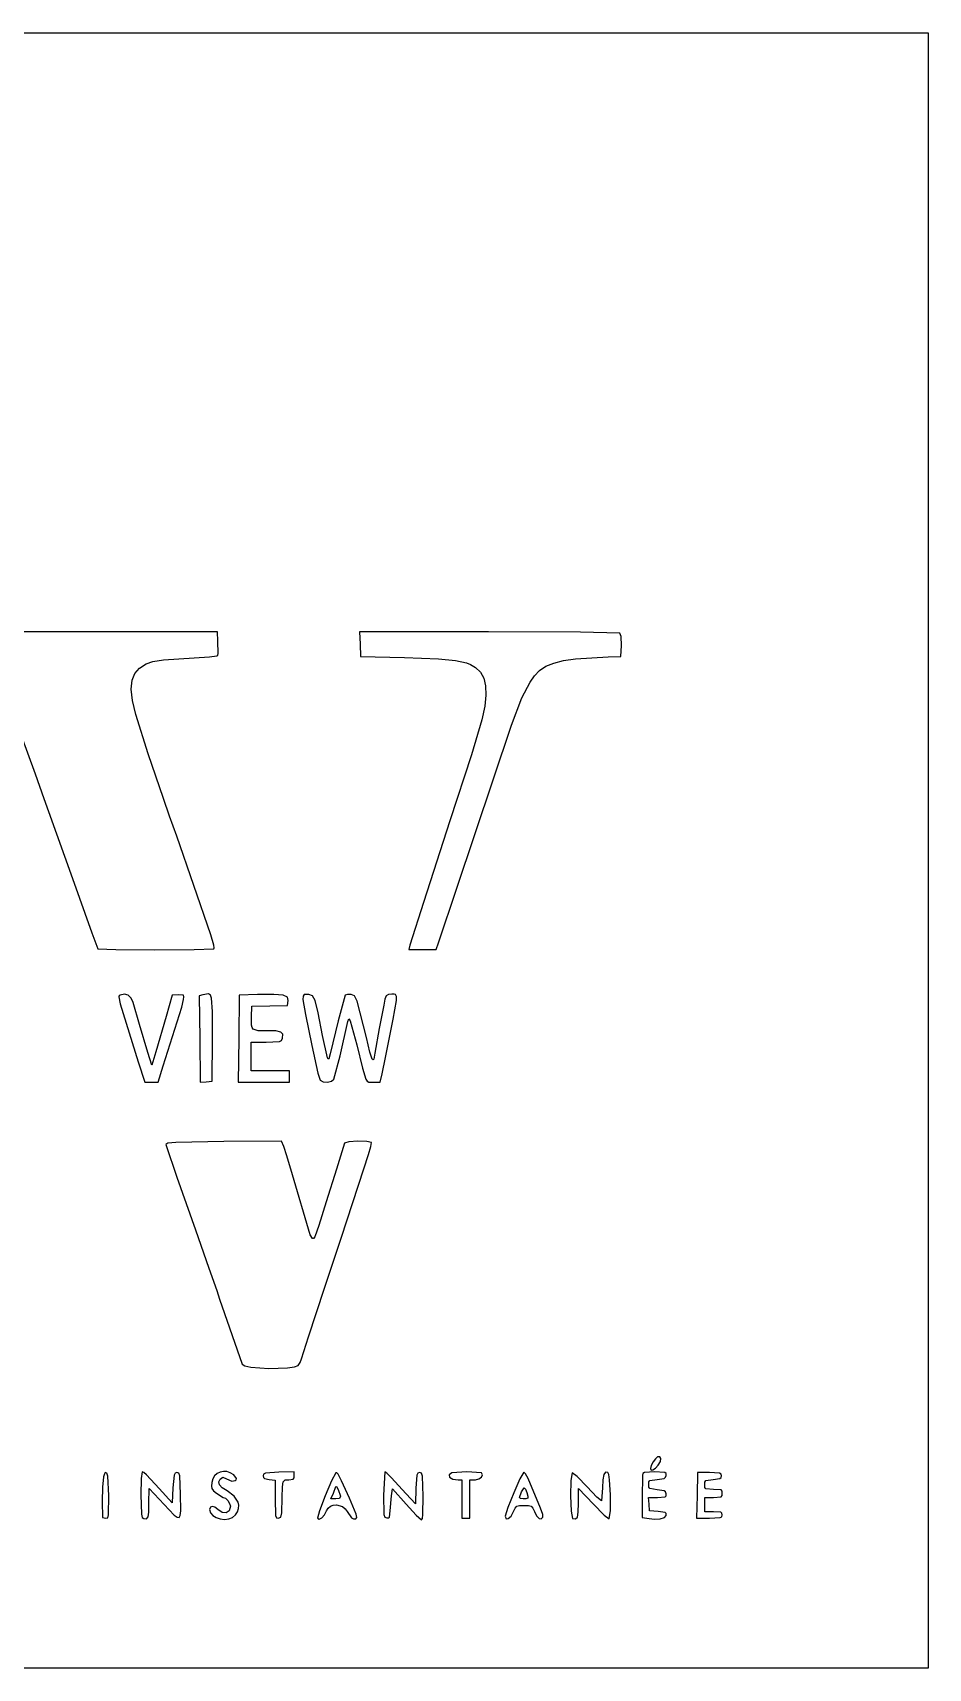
# Model space of a CAD drawing. Extents: x 0 to 324, y 0 to 289.
# Drawn here: x 165.7 to 324, y 0 to 289 of the extents above; entities that cross this region are included whole.
import ezdxf

# ---------------------------------------------------------------- set-up
doc = ezdxf.new("R2010")
doc.units = 0
doc.header["$MEASUREMENT"] = 0
doc.layers.add('IMAGE', color=7, linetype='CONTINUOUS')

msp = doc.modelspace()

# ---------------------------------------------------------------- linework, layer by layer
at = {"layer": 'IMAGE'}
for p, q in [((161.996, 288.996), (323.992, 288.996)), ((323.992, 288.996), (323.992, 144.498)), ((172.579, 183.162), (146.756, 183.162)), ((198.402845, 183.162102), (172.579, 183.162)), ((198.44988, 181.468772), (198.402845, 183.162102)), ((246.298141, 183.157752), (223.496841, 183.16207)), ((223.496841, 183.16207), (223.57927, 180.974851)), ((262.509271, 183.086371), (246.298141, 183.157752)), ((269.466141, 182.920821), (262.509271, 183.086371)), ((269.726049, 182.281652), (269.466141, 182.920821)), ((269.748363, 180.737921), (269.726049, 182.281652)), ((198.520436, 179.281552), (198.44988, 181.468772)), ((198.468718, 179.030507), (198.520436, 179.281552)), ((223.57927, 180.974851), (223.661696, 178.787631)), ((269.66388, 178.787632), (269.748363, 180.737921)), ((183.769357, 175.795971), (184.603412, 176.729775)), ((184.603412, 176.729775), (185.782736, 177.47449)), ((185.782736, 177.47449), (186.951076, 177.890189)), ((186.951076, 177.890189), (188.855435, 178.196298)), ((188.855435, 178.196298), (196.991736, 178.71415)), ((196.991736, 178.71415), (198.240661, 178.868577)), ((198.240661, 178.868577), (198.468718, 179.030507)), ((223.661696, 178.787631), (231.424186, 178.605468)), ((231.424186, 178.605468), (237.445503, 178.377204)), ((237.445503, 178.377204), (240.455286, 178.069207)), ((240.455286, 178.069207), (242.380606, 177.633308)), ((242.380606, 177.633308), (243.116523, 177.367985)), ((243.116523, 177.367985), (243.963666, 176.844943)), ((243.963666, 176.844943), (244.829293, 175.991651)), ((254.402961, 175.370251), (255.309165, 176.298727)), ((255.309165, 176.298727), (256.420132, 177.040523)), ((256.420132, 177.040523), (257.803281, 177.617592)), ((257.803281, 177.617592), (259.526033, 178.051889)), ((259.526033, 178.051889), (261.655807, 178.365366)), ((261.655807, 178.365366), (267.4061, 178.71768)), ((267.4061, 178.71768), (269.66388, 178.787632)), ((183.143925, 173.02894), (183.282288, 174.590039)), ((183.282288, 174.590039), (183.769357, 175.795971)), ((244.829293, 175.991651), (245.427363, 174.92439)), ((245.427363, 174.92439), (245.755826, 173.596794)), ((245.755826, 173.596794), (245.812633, 171.962496)), ((252.188975, 171.477881), (253.6341, 174.23314)), ((253.6341, 174.23314), (254.402961, 175.370251)), ((183.355988, 171.029635), (183.143925, 173.02894)), ((183.920194, 168.509084), (183.355988, 171.029635)), ((245.812633, 171.962496), (245.595735, 169.975129)), ((250.3093, 166.633965), (252.188975, 171.477881)), ((186.111914, 161.57209), (183.920194, 168.509084)), ((245.595735, 169.975129), (245.103081, 167.588325)), ((163.70491, 164.818454), (166.13063, 158.045124)), ((240.6827, 137.86544), (250.3093, 166.633965)), ((245.103081, 167.588325), (243.282309, 161.430944)), ((188.818684, 153.66987), (186.111914, 161.57209)), ((243.282309, 161.430944), (239.464399, 149.718744)), ((166.13063, 158.045124), (167.67317, 153.670684)), ((167.67317, 153.670684), (168.504621, 151.412904)), ((189.924104, 150.56543), (188.818684, 153.66987)), ((168.504621, 151.412904), (169.909791, 147.461794)), ((191.172144, 147.03766), (189.924104, 150.56543)), ((169.909791, 147.461794), (172.755241, 139.559574)), ((239.464399, 149.718744), (234.794019, 135.325444)), ((197.213744, 129.58746), (191.172144, 147.03766)), ((323.992, 144.498), (323.992, 0.00039)), ((172.755241, 139.559574), (176.158181, 129.964024)), ((237.4534, 128.19934), (240.6827, 137.86544)), ((234.794019, 135.325444), (232.395449, 127.776004)), ((176.158181, 129.964024), (177.252691, 127.141804)), ((197.757985, 127.799205), (197.213744, 129.58746)), ((197.731, 127.124), (197.816179, 127.321122)), ((197.816179, 127.321122), (197.757985, 127.799205)), ((232.395449, 127.776004), (232.208277, 126.999893)), ((237.02, 127), (237.4534, 128.19934)), ((177.252691, 127.141804), (180.433432, 126.988762)), ((180.433432, 126.988762), (187.286986, 126.932935)), ((187.286986, 126.932935), (194.242917, 126.977288)), ((194.242917, 126.977288), (197.730791, 127.124786)), ((197.730791, 127.124786), (197.731, 127.124)), ((232.208277, 126.999893), (234.614, 127)), ((234.614, 127), (237.02, 127)), ((181.026806, 118.825619), (180.93134, 118.63715)), ((180.93134, 118.63715), (181.151552, 117.383889)), ((181.205549, 118.921861), (181.026806, 118.825619)), ((181.941737, 119.107181), (181.205549, 118.921861)), ((182.588241, 118.935631), (181.941737, 119.107181)), ((183.105522, 118.430211), (182.588241, 118.935631)), ((190.39619, 118.957321), (189.28544, 115.147321)), ((191.45244, 119.00001), (190.39619, 118.957321)), ((192.350781, 118.916637), (191.45244, 119.00001)), ((192.439911, 118.656413), (192.350781, 118.916637)), ((192.397449, 118.153344), (192.439911, 118.656413)), ((195.77185, 118.995284), (195.157221, 118.841219)), ((195.157221, 118.841219), (195.236692, 111.192189)), ((196.820536, 119.144195), (195.77185, 118.995284)), ((197.13794, 118.932334), (196.820536, 119.144195)), ((197.345203, 118.404141), (197.13794, 118.932334)), ((202.212612, 118.956549), (202.137521, 111.265999)), ((205.458162, 119.042723), (202.212612, 118.956549)), ((208.339411, 119.074748), (205.458162, 119.042723)), ((210.015554, 118.943559), (208.339411, 119.074748)), ((210.768576, 118.593267), (210.015554, 118.943559)), ((210.880462, 117.967983), (210.768576, 118.593267)), ((213.513162, 118.786249), (213.47822, 118.191148)), ((213.705779, 119.047025), (213.513162, 118.786249)), ((214.536394, 119.045679), (213.705779, 119.047025)), ((215.181875, 118.839912), (214.536394, 119.045679)), ((215.661219, 117.974275), (215.181875, 118.839912)), ((220.962554, 118.908639), (219.679789, 114.409903)), ((221.363201, 119.046504), (220.962554, 118.908639)), ((222.001624, 119.04975), (221.363201, 119.046504)), ((222.577794, 118.822077), (222.001624, 119.04975)), ((223.073948, 117.890594), (222.577794, 118.822077)), ((228.21545, 118.797002), (227.978925, 118.223351)), ((228.578776, 119.044837), (228.21545, 118.797002)), ((229.16485, 119.09825), (228.578776, 119.044837)), ((229.576603, 119.106082), (229.16485, 119.09825)), ((229.862175, 119.025569), (229.576603, 119.106082)), ((230.006095, 118.700696), (229.862175, 119.025569)), ((229.992894, 117.97545), (230.006095, 118.700696)), ((181.151552, 117.383889), (184.365749, 107.174561)), ((183.454039, 117.613921), (183.105522, 118.430211)), ((184.580799, 113.736211), (183.454039, 117.613921)), ((188.80615, 106.468954), (192.10698, 116.840654)), ((192.10698, 116.840654), (192.397449, 118.153344)), ((197.512762, 116.022401), (197.345203, 118.404141)), ((197.49012, 111.246254), (197.512762, 116.022401)), ((204.3859, 115.030709), (204.470383, 116.980999)), ((204.470383, 116.980999), (207.614663, 117.060509)), ((207.614663, 117.060509), (210.758943, 117.140023)), ((210.758943, 117.140023), (210.880462, 117.967983)), ((213.47822, 118.191148), (213.909005, 115.517894)), ((216.175986, 115.840668), (215.661219, 117.974275)), ((216.927734, 111.830989), (216.175986, 115.840668)), ((224.692714, 111.47825), (223.073948, 117.890594)), ((227.77326, 117.19249), (226.96648, 113.03048)), ((227.978925, 118.223351), (227.77326, 117.19249)), ((229.433251, 114.699781), (229.992894, 117.97545)), ((186.074109, 108.797331), (184.580799, 113.736211)), ((189.28544, 115.147321), (187.46342, 108.938441)), ((204.382079, 113.645806), (204.3859, 115.030709)), ((204.481917, 113.215284), (204.382079, 113.645806)), ((204.690996, 112.924749), (204.481917, 113.215284)), ((205.56111, 112.659742), (204.690996, 112.924749)), ((213.909005, 115.517894), (215.053422, 110.067109)), ((219.679789, 114.409903), (218.313644, 108.585439)), ((220.047742, 108.237195), (221.43442, 114.263366)), ((221.43442, 114.263366), (221.600129, 114.734651)), ((221.600129, 114.734651), (221.843502, 114.394234)), ((221.843502, 114.394234), (222.98416, 110.165206)), ((226.96648, 113.03048), (226.194174, 108.70025)), ((228.05949, 107.95045), (229.433251, 114.699781)), ((195.236692, 111.192189), (195.316163, 103.543159)), ((197.415003, 103.717281), (197.49012, 111.246254)), ((202.137521, 111.265999), (202.062431, 103.575449)), ((204.329, 108.091), (204.329, 110.631)), ((204.329, 110.631), (207.005, 110.631)), ((207.24088, 112.642989), (205.56111, 112.659742)), ((207.005, 110.631), (209.356226, 110.725513)), ((208.711881, 112.614229), (207.24088, 112.642989)), ((209.564101, 112.427191), (208.711881, 112.614229)), ((209.356226, 110.725513), (209.711712, 110.941577)), ((209.910241, 112.02661), (209.564101, 112.427191)), ((209.711712, 110.941577), (209.863, 111.357219)), ((209.863, 111.357219), (209.910241, 112.02661)), ((215.053422, 110.067109), (216.092042, 105.128229)), ((217.807082, 107.860815), (216.927734, 111.830989)), ((222.98416, 110.165206), (224.016201, 106.031405)), ((225.323706, 108.884539), (224.692714, 111.47825)), ((184.365749, 107.174561), (185.523469, 103.576231)), ((186.752147, 106.539551), (186.074109, 108.797331)), ((187.46342, 108.938441), (186.752147, 106.539551)), ((204.329, 105.551), (204.329, 108.091)), ((217.951494, 107.642061), (217.807082, 107.860815)), ((218.079477, 107.70064), (217.951494, 107.642061)), ((218.313644, 108.585439), (218.079477, 107.70064)), ((218.95449, 104.070066), (220.047742, 108.237195)), ((225.729927, 107.657533), (225.323706, 108.884539)), ((225.874226, 107.509404), (225.729927, 107.657533)), ((225.992906, 107.646385), (225.874226, 107.509404)), ((226.194174, 108.70025), (225.992906, 107.646385)), ((227.451835, 105.05767), (228.05949, 107.95045)), ((187.901, 103.576), (188.80615, 106.468954)), ((207.716, 105.551), (204.329, 105.551)), ((211.103, 105.551), (207.716, 105.551)), ((211.10272, 104.563954), (211.103, 105.551)), ((211.103, 103.576), (211.10272, 104.563954)), ((216.092042, 105.128229), (216.53913, 103.928789)), ((218.511369, 103.725481), (218.95441, 104.0699)), ((218.95441, 104.0699), (218.95449, 104.070066)), ((224.016201, 106.031405), (224.600292, 104.111348)), ((224.600292, 104.111348), (224.839785, 103.720827)), ((227.133, 103.576), (227.451835, 105.05767)), ((185.523469, 103.576231), (186.712, 103.576)), ((186.712, 103.576), (187.901, 103.576)), ((195.316163, 103.543159), (196.365583, 103.630222)), ((196.365583, 103.630222), (197.415003, 103.717281)), ((202.062431, 103.575449), (206.583, 103.576)), ((206.583, 103.576), (211.103, 103.576)), ((216.53913, 103.928789), (217.054097, 103.640342)), ((217.054097, 103.640342), (217.79472, 103.577434)), ((217.79472, 103.577434), (218.511369, 103.725481)), ((224.839785, 103.720827), (225.105803, 103.570965)), ((225.105803, 103.570965), (225.9021, 103.576186)), ((225.9021, 103.576186), (227.133, 103.576)), ((189.598266, 92.793141), (189.272671, 92.56919)), ((189.272671, 92.56919), (191.213951, 86.78364)), ((191.018949, 92.931777), (189.598266, 92.793141)), ((199.473271, 93.066612), (191.018949, 92.931777)), ((209.716771, 93.140701), (199.473271, 93.066612)), ((210.114523, 92.188746), (209.716771, 93.140701)), ((220.849927, 92.780859), (219.424877, 88.194749)), ((221.612496, 93.024228), (220.849927, 92.780859)), ((223.18403, 93.139501), (221.612496, 93.024228)), ((224.777007, 93.106264), (223.18403, 93.139501)), ((225.603907, 92.9041), (224.777007, 93.106264)), ((225.503385, 92.18904), (225.603907, 92.9041)), ((210.654919, 90.562436), (210.114523, 92.188746)), ((211.622599, 87.206976), (210.654919, 90.562436)), ((224.239617, 88.27004), (225.062495, 90.79217)), ((225.062495, 90.79217), (225.503385, 92.18904)), ((191.213951, 86.78364), (194.472161, 77.47031)), ((214.770919, 76.598776), (211.622599, 87.206976)), ((219.424877, 88.194749), (217.596857, 82.409199)), ((220.273797, 76.20034), (224.239617, 88.27004)), ((217.596857, 82.409199), (216.300517, 78.252649)), ((216.300517, 78.252649), (215.600692, 76.231124)), ((194.472161, 77.47031), (196.869991, 70.69698)), ((215.145117, 75.958869), (214.770919, 76.598776)), ((215.364062, 75.919396), (215.145117, 75.958869)), ((215.600692, 76.231124), (215.364062, 75.919396)), ((217.301177, 67.16924), (220.273797, 76.20034)), ((196.869991, 70.69698), (198.248381, 66.74587)), ((198.248381, 66.74587), (198.753324, 65.19365)), ((214.460317, 58.56147), (217.301177, 67.16924)), ((198.753324, 65.19365), (202.761124, 53.71785)), ((213.249237, 54.70065), (214.460317, 58.56147)), ((202.761124, 53.71785), (203.221413, 53.438386)), ((203.221413, 53.438386), (204.291367, 53.221687)), ((204.291367, 53.221687), (207.482335, 52.994507)), ((207.482335, 52.994507), (210.778157, 53.072173)), ((210.778157, 53.072173), (211.97918, 53.23653)), ((211.97918, 53.23653), (212.622964, 53.490546)), ((212.622964, 53.490546), (212.623, 53.49053)), ((212.623, 53.49053), (212.994126, 54.033169)), ((212.994126, 54.033169), (213.249237, 54.70065)), ((185.067728, 34.709354), (184.918238, 33.516352)), ((185.367184, 34.612182), (185.067728, 34.709354)), ((199.414672, 34.786493), (198.828031, 34.662995)), ((200.031377, 34.756445), (199.414672, 34.786493)), ((200.64904, 34.562654), (200.031377, 34.756445)), ((211.949, 34.7341), (209.19734, 34.653325)), ((211.949471, 34.01831), (211.949, 34.7341)), ((227.931695, 34.703453), (227.736062, 30.612193)), ((228.334109, 34.477647), (227.931695, 34.703453)), ((242.468931, 34.689023), (239.8063, 34.555709)), ((245.01375, 34.53697), (242.468931, 34.689023)), ((275.60994, 34.684005), (273.830551, 34.5677)), ((275.019923, 35.824135), (274.884205, 35.29214)), ((274.884205, 35.29214), (275.01186, 35.013608)), ((275.01186, 35.013608), (275.339685, 35.038483)), ((275.351972, 36.467433), (275.019923, 35.824135)), ((275.339685, 35.038483), (275.78497, 35.332635)), ((275.767698, 37.039006), (275.351972, 36.467433)), ((277.439467, 34.623983), (275.60994, 34.684005)), ((276.154445, 37.35583), (275.767698, 37.039006)), ((275.78497, 35.332635), (276.265005, 35.861932)), ((276.578281, 37.372), (276.154445, 37.35583)), ((276.265, 35.86193), (276.64082, 36.526935)), ((276.265005, 35.861932), (276.265, 35.86193)), ((276.742827, 37.062997), (276.578281, 37.372)), ((276.64082, 36.526935), (276.742827, 37.062997)), ((178.061331, 31.990558), (177.989901, 29.445312)), ((178.260354, 33.851239), (178.061331, 31.990558)), ((178.398987, 34.382736), (178.260354, 33.851239)), ((178.55905, 34.572536), (178.398987, 34.382736)), ((178.837891, 34.459688), (178.55905, 34.572536)), ((179.002058, 33.936471), (178.837891, 34.459688)), ((179.148883, 30.550876), (179.002058, 33.936471)), ((184.918238, 33.516352), (184.856061, 30.642144)), ((185.847858, 34.210846), (185.367184, 34.612182)), ((188.101618, 31.770334), (185.847858, 34.210846)), ((190.500509, 31.911444), (190.359398, 29.250324)), ((190.708567, 34.151729), (190.500509, 31.911444)), ((190.896832, 34.497911), (190.708567, 34.151729)), ((191.206064, 34.572564), (190.896832, 34.497911)), ((191.52079, 34.483087), (191.206064, 34.572564)), ((191.699557, 34.017645), (191.52079, 34.483087)), ((191.849635, 30.776804), (191.699557, 34.017645)), ((197.364233, 32.8375), (197.306344, 32.190868)), ((197.306344, 32.190868), (197.384874, 31.749644)), ((197.539554, 33.473203), (197.364233, 32.8375)), ((197.861365, 33.996152), (197.539554, 33.473203)), ((198.300559, 34.396149), (197.861365, 33.996152)), ((198.828031, 34.662995), (198.300559, 34.396149)), ((198.589299, 32.945372), (198.858373, 33.435704)), ((198.709404, 32.420363), (198.589299, 32.945372)), ((199.208404, 31.878402), (198.709404, 32.420363)), ((198.858373, 33.435704), (199.346577, 33.74727)), ((200.076013, 31.337214), (199.208404, 31.878402)), ((199.346577, 33.74727), (199.976773, 33.45529)), ((199.976773, 33.45529), (200.887061, 33.078395)), ((201.238553, 34.19492), (200.64904, 34.562654)), ((200.887061, 33.078395), (201.531446, 33.152626)), ((201.713939, 33.563096), (201.238553, 34.19492)), ((201.531446, 33.152626), (201.692678, 33.323011)), ((201.692678, 33.323011), (201.713939, 33.563096)), ((206.518919, 34.317963), (206.44568, 34.008106)), ((206.44568, 34.008106), (206.492781, 33.726791)), ((206.492781, 33.726791), (206.659476, 33.539992)), ((206.870289, 34.497915), (206.518919, 34.317963)), ((206.659476, 33.539992), (207.50401, 33.356069)), ((209.19734, 34.653325), (206.870289, 34.497915)), ((207.50401, 33.356069), (208.56234, 33.268479)), ((208.56234, 33.268479), (208.563, 29.8989)), ((209.820004, 30.198096), (209.880123, 32.046774)), ((209.880123, 32.046774), (210.010274, 32.962413)), ((210.010274, 32.962413), (210.330714, 33.272004)), ((210.330714, 33.272004), (210.961694, 33.302536)), ((210.961694, 33.302536), (211.781548, 33.424218)), ((211.781548, 33.424218), (211.917368, 33.64074)), ((211.917368, 33.64074), (211.949471, 34.01831)), ((218.55461, 33.125526), (217.415842, 30.460027)), ((219.299027, 34.55191), (218.55461, 33.125526)), ((218.860003, 30.938136), (219.297123, 32.137576)), ((219.297123, 32.137576), (219.43433, 32.097795)), ((219.457442, 34.541172), (219.299027, 34.55191)), ((219.43433, 32.097795), (219.715282, 31.59292)), ((219.687346, 34.286612), (219.457442, 34.541172)), ((220.294743, 33.1408), (219.687346, 34.286612)), ((221.689113, 30.05701), (220.294743, 33.1408)), ((229.091815, 33.724933), (228.334109, 34.477647)), ((231.740035, 30.823803), (229.091815, 33.724933)), ((233.458423, 31.811583), (233.377535, 29.050603)), ((233.613881, 34.146765), (233.458423, 31.811583)), ((233.793836, 34.499163), (233.613881, 34.146765)), ((234.103755, 34.572553), (233.793836, 34.499163)), ((234.419489, 34.478642), (234.103755, 34.572553)), ((234.594579, 33.975227), (234.419489, 34.478642)), ((234.719603, 30.409783), (234.594579, 33.975227)), ((239.8063, 34.555709), (239.319677, 34.185285)), ((239.319677, 34.185285), (239.408852, 33.773939)), ((239.408852, 33.773939), (239.970313, 33.440205)), ((239.970313, 33.440205), (240.90055, 33.302619)), ((240.90055, 33.302619), (241.583, 33.3026)), ((241.583, 33.3026), (241.583, 29.9159)), ((242.993883, 29.915876), (242.994, 33.3026)), ((242.994, 33.3026), (243.949, 33.3026)), ((243.949, 33.3026), (244.572853, 33.447679)), ((244.572853, 33.447679), (245.036392, 33.792342)), ((245.222422, 34.200726), (245.01375, 34.53697)), ((245.036392, 33.792342), (245.222422, 34.200726)), ((251.836416, 33.480305), (250.723087, 30.997661)), ((252.497347, 34.635993), (251.836416, 33.480305)), ((252.083078, 31.191412), (252.572677, 31.891443)), ((252.82099, 34.339812), (252.497347, 34.635993)), ((252.572677, 31.891443), (252.806484, 31.633656)), ((253.262143, 33.515383), (252.82099, 34.339812)), ((255.479136, 28.279296), (253.262143, 33.515383)), ((260.81079, 33.203119), (260.763707, 30.463878)), ((261.032019, 34.557783), (260.81079, 33.203119)), ((261.919661, 33.889727), (261.032019, 34.557783)), ((263.691029, 32.059373), (261.919661, 33.889727)), ((265.434449, 30.230057), (263.691029, 32.059373)), ((266.422452, 31.867923), (266.254919, 29.564523)), ((266.474501, 33.314101), (266.422452, 31.867923)), ((266.637321, 34.215768), (266.474501, 33.314101)), ((266.931451, 34.632165), (266.637321, 34.215768)), ((267.377429, 34.622533), (266.931451, 34.632165)), ((267.545739, 34.235603), (267.377429, 34.622533)), ((267.684445, 33.327029), (267.545739, 34.235603)), ((267.853226, 30.622641), (267.684445, 33.327029)), ((273.46375, 34.118328), (273.443289, 30.127548)), ((273.536656, 34.402064), (273.46375, 34.118328)), ((273.830551, 34.5677), (273.536656, 34.402064)), ((274.60237, 32.455876), (274.633261, 32.917273)), ((274.633263, 31.994479), (274.60237, 32.455876)), ((274.633261, 32.917273), (274.808219, 33.171366)), ((274.808223, 31.740386), (274.633263, 31.994479)), ((274.808219, 33.171366), (276.08404, 33.358349)), ((276.08404, 33.358349), (277.324901, 33.539006)), ((277.324901, 33.539006), (277.558843, 33.743605)), ((277.663316, 34.437849), (277.439467, 34.623983)), ((277.558843, 33.743605), (277.65605, 34.079886)), ((277.65605, 34.079886), (277.663316, 34.437849)), ((283.21, 34.5726), (283.131683, 30.55094)), ((285.32745, 34.572541), (283.21, 34.5726)), ((284.48078, 32.441127), (284.510773, 32.912283)), ((284.508098, 31.965104), (284.48078, 32.441127)), ((284.682979, 31.717581), (284.508098, 31.965104)), ((284.510773, 32.912283), (284.684234, 33.170526)), ((284.684234, 33.170526), (285.96245, 33.358349)), ((287.108977, 34.483171), (285.32745, 34.572541)), ((285.96245, 33.358349), (287.177694, 33.52981)), ((287.384587, 34.313249), (287.108977, 34.483171)), ((287.177694, 33.52981), (287.390512, 33.7135)), ((287.44412, 34.008097), (287.384587, 34.313249)), ((287.390512, 33.7135), (287.44412, 34.008097)), ((177.989901, 29.445312), (178.073981, 26.670316)), ((179.137124, 27.086005), (179.148882, 30.550865)), ((179.148882, 30.550865), (179.148883, 30.550876)), ((184.856061, 30.642144), (184.937119, 27.220438)), ((186.245883, 27.58135), (186.276044, 29.156444)), ((186.276044, 29.156444), (186.276053, 29.156444)), ((186.276053, 29.156444), (186.284915, 31.750344)), ((186.284915, 31.750344), (188.933535, 28.928124)), ((190.359398, 29.250324), (188.101618, 31.770334)), ((188.933535, 28.928124), (190.719426, 27.08069)), ((191.87829, 27.815358), (191.849635, 30.776804)), ((197.384874, 31.749644), (197.65845, 31.378573)), ((197.65845, 31.378573), (198.185702, 30.9424)), ((198.185702, 30.9424), (199.394892, 30.198102)), ((199.394892, 30.198102), (199.795118, 30.039654)), ((199.795118, 30.039654), (200.207663, 29.64728)), ((201.342526, 30.436319), (200.076013, 31.337214)), ((200.207663, 29.64728), (200.530218, 29.145437)), ((200.530218, 29.145437), (200.660472, 28.658582)), ((202.034413, 29.36874), (201.342526, 30.436319)), ((202.15489, 28.800839), (202.034413, 29.36874)), ((208.563, 29.8989), (208.645374, 27.02103)), ((209.731183, 27.446436), (209.820004, 30.198096)), ((217.415842, 30.460027), (216.403525, 27.836055)), ((218.433, 29.9159), (218.860003, 30.938136)), ((219.283337, 29.915888), (218.433, 29.9159)), ((219.940931, 30.026588), (219.283337, 29.915888)), ((219.715282, 31.59292), (220.123788, 30.409776)), ((220.123788, 30.409776), (219.940931, 30.026588)), ((222.909581, 27.217271), (221.689113, 30.05701)), ((227.736062, 30.612193), (227.778058, 27.199088)), ((228.903566, 27.850153), (229.115233, 30.464953)), ((229.115233, 30.464953), (229.305984, 31.719573)), ((229.305984, 31.719573), (231.704874, 28.987123)), ((231.704874, 28.987123), (233.497092, 27.056202)), ((233.377535, 29.050603), (231.740035, 30.823803)), ((234.684133, 27.187211), (234.719606, 30.409783)), ((234.719606, 30.409783), (234.719603, 30.409783)), ((241.583, 29.9159), (241.583, 26.5293)), ((242.994, 29.9159), (242.993883, 29.915876)), ((242.994, 26.5293), (242.994, 29.9159)), ((250.723087, 30.997661), (249.674343, 28.40229)), ((251.935599, 30.009455), (251.74258, 30.184836)), ((251.74258, 30.184836), (251.742583, 30.184833)), ((251.742583, 30.184833), (252.083078, 31.191412)), ((252.380173, 29.922246), (251.935599, 30.009455)), ((252.874575, 29.938461), (252.380173, 29.922246)), ((252.806484, 31.633656), (253.059946, 31.052504)), ((253.21708, 30.073353), (252.874575, 29.938461)), ((253.059946, 31.052504), (253.230874, 30.436299)), ((253.230874, 30.436299), (253.21708, 30.073353)), ((260.763707, 30.463878), (260.874393, 27.745445)), ((262.147325, 27.614673), (262.193677, 29.169973)), ((262.193677, 29.169973), (262.193683, 29.169973)), ((262.193683, 29.169973), (262.202545, 31.750333)), ((262.202545, 31.750333), (264.804225, 28.972273)), ((264.804225, 28.972273), (266.703837, 27.073289)), ((266.254919, 29.564523), (265.434449, 30.230057)), ((267.844146, 27.864754), (267.853226, 30.622641)), ((273.443289, 30.127548), (273.432565, 26.670328)), ((274.656907, 28.99866), (274.570124, 30.1981)), ((274.570124, 30.1981), (276.158, 30.1981)), ((274.743693, 27.79922), (274.656907, 28.99866)), ((276.08404, 31.553403), (274.808223, 31.740386)), ((277.324548, 31.372833), (276.08404, 31.553403)), ((276.158, 30.1981), (277.495626, 30.292861)), ((277.558655, 31.168577), (277.324548, 31.372833)), ((277.495626, 30.292861), (277.66632, 30.483299)), ((277.65588, 30.833099), (277.558655, 31.168577)), ((277.66632, 30.483299), (277.65588, 30.833099)), ((283.131683, 30.55094), (283.053395, 26.52928)), ((284.48, 28.9281), (284.48, 30.1981)), ((284.48, 30.1981), (286.033, 30.1981)), ((284.48, 27.6581), (284.48, 28.9281)), ((286.033, 31.60921), (284.682979, 31.717581)), ((287.359443, 31.506584), (286.033, 31.60921)), ((286.033, 30.1981), (287.359441, 30.300726)), ((287.359441, 30.300726), (287.54906, 30.511991)), ((287.54906, 31.295319), (287.359443, 31.506584)), ((287.58522, 30.903655), (287.54906, 31.295319)), ((287.54906, 30.511991), (287.58522, 30.903655)), ((178.073981, 26.670316), (178.654994, 26.529205)), ((178.654994, 26.529205), (178.975515, 26.612328)), ((178.975515, 26.612328), (179.137124, 27.086005)), ((184.937119, 27.220438), (185.086157, 26.641719)), ((185.086157, 26.641719), (185.349949, 26.458464)), ((185.349949, 26.458464), (185.848554, 26.423818)), ((185.848554, 26.423818), (186.125293, 26.734294)), ((186.125293, 26.734294), (186.245883, 27.58135)), ((190.719426, 27.08069), (191.254659, 26.675101)), ((191.254659, 26.675101), (191.601282, 26.646544)), ((191.601282, 26.646544), (191.796693, 27.018727)), ((191.796693, 27.018727), (191.87829, 27.815358)), ((197.12179, 28.443506), (196.991582, 28.038416)), ((196.991582, 28.038416), (197.140245, 27.45553)), ((197.457992, 28.58317), (197.12179, 28.443506)), ((197.140245, 27.45553), (197.542132, 26.978332)), ((197.918554, 28.456115), (197.457992, 28.58317)), ((197.542132, 26.978332), (198.131089, 26.620436)), ((198.421842, 28.06105), (197.918554, 28.456115)), ((198.131089, 26.620436), (198.840962, 26.395455)), ((199.199249, 27.50946), (198.421842, 28.06105)), ((198.840962, 26.395455), (199.605599, 26.317003)), ((199.921265, 27.449148), (199.199249, 27.50946)), ((199.605599, 26.317003), (200.358845, 26.398694)), ((200.453226, 27.84417), (199.921265, 27.449148)), ((200.358845, 26.398694), (201.034547, 26.654141)), ((200.660472, 28.658582), (200.453226, 27.84417)), ((201.034547, 26.654141), (201.566552, 27.096957)), ((201.566552, 27.096957), (201.566553, 27.096974)), ((201.566553, 27.096974), (201.924953, 27.653598)), ((201.924953, 27.653598), (202.119735, 28.225339)), ((202.119735, 28.225339), (202.15489, 28.800839)), ((208.645374, 27.02103), (208.81442, 26.608379)), ((208.81442, 26.608379), (209.127444, 26.52927)), ((209.127444, 26.52927), (209.583063, 26.719415)), ((209.583063, 26.719415), (209.731379, 27.446491)), ((209.731379, 27.446491), (209.731183, 27.446436)), ((216.403525, 27.836055), (216.038457, 26.53425)), ((216.038457, 26.53425), (216.366114, 26.370647)), ((216.366114, 26.370647), (216.810703, 26.584216)), ((216.810703, 26.584216), (217.268764, 27.09225)), ((217.268764, 27.09225), (217.636837, 27.81204)), ((217.636837, 27.81204), (217.636853, 27.812046)), ((217.636853, 27.812046), (217.916256, 28.288932)), ((217.916256, 28.288932), (218.329824, 28.623447)), ((218.329824, 28.623447), (218.835588, 28.816791)), ((218.835588, 28.816791), (219.391577, 28.870164)), ((219.391577, 28.870164), (220.486346, 28.561795)), ((220.486346, 28.561795), (220.941184, 28.202454)), ((220.941184, 28.202454), (221.278363, 27.70794)), ((221.278363, 27.70794), (222.040934, 26.60349)), ((222.040934, 26.60349), (222.436406, 26.400977)), ((222.436406, 26.400977), (222.836573, 26.43549)), ((222.836573, 26.43549), (223.007038, 26.656633)), ((223.007038, 26.656633), (222.909581, 27.217271)), ((227.778058, 27.199088), (227.950621, 26.710789)), ((227.950621, 26.710789), (228.286245, 26.580153)), ((228.286245, 26.580153), (228.60566, 26.572976)), ((228.60566, 26.572976), (228.788402, 26.727493)), ((228.788402, 26.727493), (228.903566, 27.850153)), ((233.497092, 27.056202), (234.437384, 26.250843)), ((234.437384, 26.250843), (234.589745, 26.47122)), ((234.589745, 26.47122), (234.684133, 27.187211)), ((241.583, 26.5293), (242.288, 26.5293)), ((242.288, 26.5293), (242.994, 26.5293)), ((249.674343, 28.40229), (249.207167, 26.908423)), ((249.207167, 26.908423), (249.367663, 26.429179)), ((249.367663, 26.429179), (249.765133, 26.447893)), ((249.765133, 26.447893), (250.256527, 26.890346)), ((250.256527, 26.890346), (250.698797, 27.682318)), ((250.698797, 27.682318), (250.698803, 27.682323)), ((250.698803, 27.682323), (250.971932, 28.3099)), ((250.971932, 28.3099), (251.262519, 28.639082)), ((251.262519, 28.639082), (251.730523, 28.766054)), ((251.730523, 28.766054), (252.535903, 28.787003)), ((252.535903, 28.787003), (253.339786, 28.765841)), ((253.339786, 28.765841), (253.808634, 28.639555)), ((253.808634, 28.639555), (254.101159, 28.313949)), ((254.101159, 28.313949), (254.376073, 27.694823)), ((254.376073, 27.694823), (254.774011, 26.938622)), ((254.774011, 26.938622), (255.206048, 26.484312)), ((255.206048, 26.484312), (255.59851, 26.38166)), ((255.850032, 27.170761), (255.479136, 28.279296)), ((255.59851, 26.38166), (255.877723, 26.680433)), ((255.877723, 26.680433), (255.850032, 27.170761)), ((260.874393, 27.745445), (261.126467, 26.453203)), ((261.126467, 26.453203), (261.664395, 26.385289)), ((261.664395, 26.385289), (261.987789, 26.729446)), ((261.987789, 26.729446), (262.147325, 27.614673)), ((266.703837, 27.073289), (267.617575, 26.408753)), ((267.617575, 26.408753), (267.844146, 27.864754)), ((273.432565, 26.670328), (274.229133, 26.524758)), ((274.229133, 26.524758), (275.549295, 26.367634)), ((276.242973, 27.713306), (274.743693, 27.79922)), ((275.549295, 26.367634), (276.616102, 26.406687)), ((277.484265, 27.543346), (276.242973, 27.713306)), ((276.616102, 26.406687), (277.34561, 26.62967)), ((277.34561, 26.62967), (277.653873, 27.024339)), ((277.656819, 27.350076), (277.484265, 27.543346)), ((277.653873, 27.024339), (277.654083, 27.024343)), ((277.654083, 27.024343), (277.656819, 27.350076)), ((283.053395, 26.52928), (285.319, 26.5292)), ((286.032763, 27.6581), (284.48, 27.6581)), ((285.319, 26.5292), (287.230788, 26.617334)), ((287.320397, 27.561888), (286.032763, 27.6581)), ((287.230788, 26.617334), (287.522681, 26.787101)), ((287.53427, 27.391112), (287.320397, 27.561888)), ((287.522681, 26.787101), (287.58454, 27.093644)), ((287.584983, 27.093656), (287.53427, 27.391112)), ((287.58454, 27.093644), (287.584983, 27.093656)), ((323.992, 0.00039), (161.996, 0.00039))]:
    msp.add_line(p, q, dxfattribs=at)

doc.saveas('drawing.dxf')
